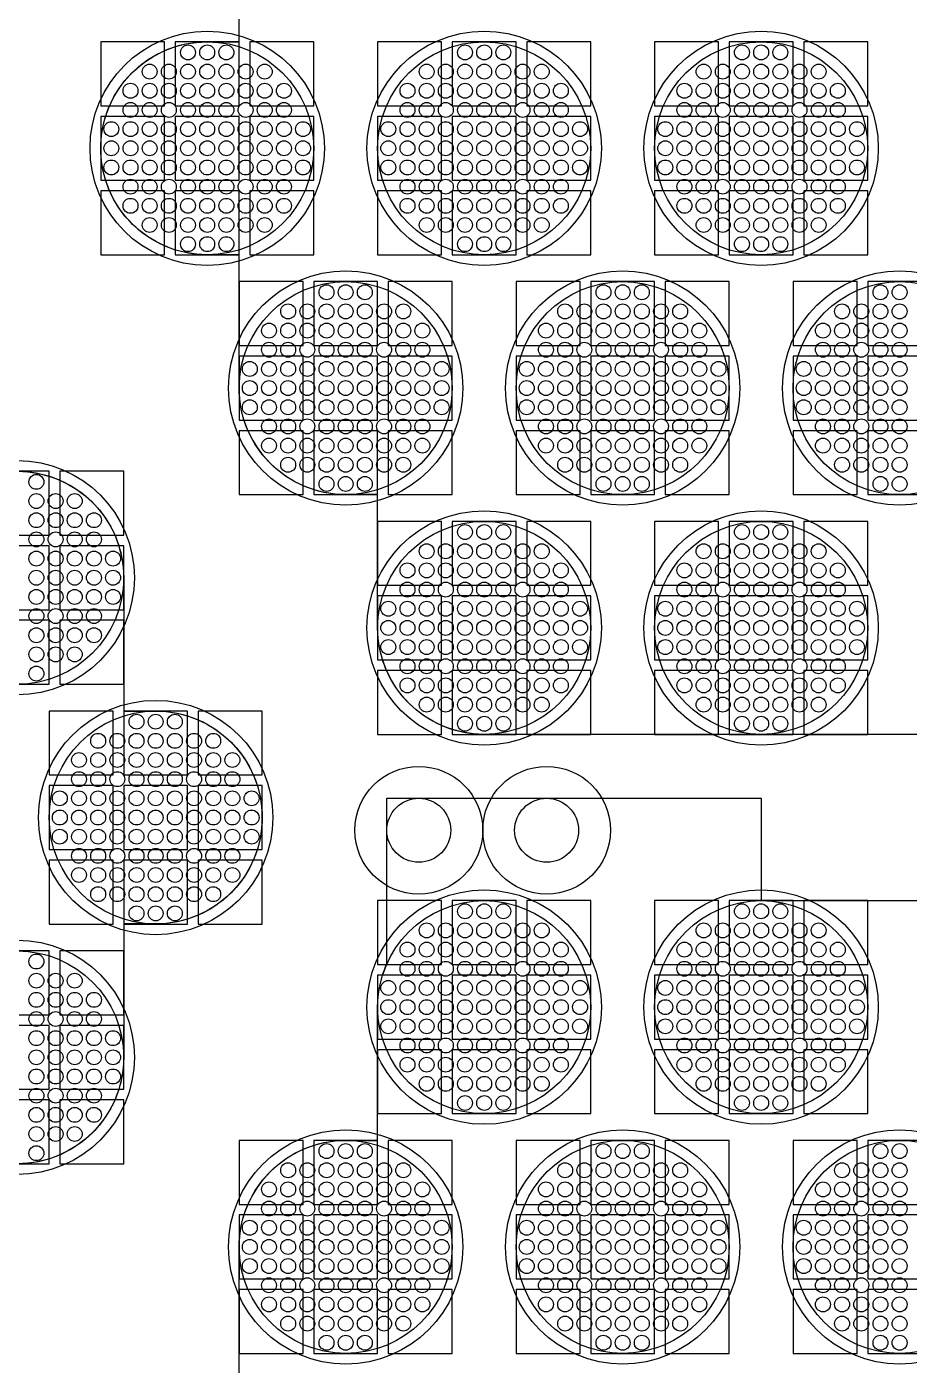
# Model space of a CAD drawing. Extents: x -49 to 54, y -38 to 38.
# Drawn here: x 26.48 to 30.63, y 17.85 to 24.13 of the extents above; entities that cross this region are included whole.
import ezdxf

# ---------------------------------------------------------------- set-up
doc = ezdxf.new("R2010")
doc.units = 0
for name, color, linetype in [('ADHESIVE_VIA_OPENINGS', 30, 'CONTINUOUS'), ('BACK_LAYER', 5, 'CONTINUOUS'), ('COND_LAYER_LOWER_ELECTRODE', 6, 'CONTINUOUS'), ('CONDUCTIVE_LAYER_BACK_LAYER', 2, 'CONTINUOUS'), ('EMITTER', 3, 'CONTINUOUS'), ('LOWER_ELECTRODE', 1, 'CONTINUOUS'), ('SUBSTRATE_VIA', 4, 'CONTINUOUS')]:
    doc.layers.add(name, color=color, linetype=linetype)

msp = doc.modelspace()

# ---------------------------------------------------------------- linework, layer by layer
at = {"layer": 'ADHESIVE_VIA_OPENINGS'}
for centre in [(28.3233, 20.3622), (28.9233, 20.3622)]:
    msp.add_circle(centre, 0.3, dxfattribs=at)
at = {"layer": 'BACK_LAYER'}
for points in [[(26.8302, 23.7639), (27.1302, 23.7639), (27.1302, 24.0639), (26.8302, 24.0639)], [(27.1802, 23.7639), (27.4802, 23.7639), (27.4802, 24.0639), (27.1802, 24.0639)], [(27.5302, 23.7639), (27.8302, 23.7639), (27.8302, 24.0639), (27.5302, 24.0639)], [(28.1302, 23.7639), (28.4302, 23.7639), (28.4302, 24.0639), (28.1302, 24.0639)], [(28.4802, 23.7639), (28.7802, 23.7639), (28.7802, 24.0639), (28.4802, 24.0639)], [(28.8302, 23.7639), (29.1302, 23.7639), (29.1302, 24.0639), (28.8302, 24.0639)], [(29.4302, 23.7639), (29.7302, 23.7639), (29.7302, 24.0639), (29.4302, 24.0639)], [(29.7802, 23.7639), (30.0802, 23.7639), (30.0802, 24.0639), (29.7802, 24.0639)], [(30.1302, 23.7639), (30.4302, 23.7639), (30.4302, 24.0639), (30.1302, 24.0639)], [(26.8302, 23.4139), (27.1302, 23.4139), (27.1302, 23.7139), (26.8302, 23.7139)], [(27.1802, 23.4139), (27.4802, 23.4139), (27.4802, 23.7139), (27.1802, 23.7139)], [(27.5302, 23.4139), (27.8302, 23.4139), (27.8302, 23.7139), (27.5302, 23.7139)], [(28.1302, 23.4139), (28.4302, 23.4139), (28.4302, 23.7139), (28.1302, 23.7139)], [(28.4802, 23.4139), (28.7802, 23.4139), (28.7802, 23.7139), (28.4802, 23.7139)], [(28.8302, 23.4139), (29.1302, 23.4139), (29.1302, 23.7139), (28.8302, 23.7139)], [(29.4302, 23.4139), (29.7302, 23.4139), (29.7302, 23.7139), (29.4302, 23.7139)], [(29.7802, 23.4139), (30.0802, 23.4139), (30.0802, 23.7139), (29.7802, 23.7139)], [(30.1302, 23.4139), (30.4302, 23.4139), (30.4302, 23.7139), (30.1302, 23.7139)], [(26.8302, 23.0639), (27.1302, 23.0639), (27.1302, 23.3639), (26.8302, 23.3639)], [(27.1802, 23.0639), (27.4802, 23.0639), (27.4802, 23.3639), (27.1802, 23.3639)], [(27.5302, 23.0639), (27.8302, 23.0639), (27.8302, 23.3639), (27.5302, 23.3639)], [(28.1302, 23.0639), (28.4302, 23.0639), (28.4302, 23.3639), (28.1302, 23.3639)], [(28.4802, 23.0639), (28.7802, 23.0639), (28.7802, 23.3639), (28.4802, 23.3639)], [(28.8302, 23.0639), (29.1302, 23.0639), (29.1302, 23.3639), (28.8302, 23.3639)], [(29.4302, 23.0639), (29.7302, 23.0639), (29.7302, 23.3639), (29.4302, 23.3639)], [(29.7802, 23.0639), (30.0802, 23.0639), (30.0802, 23.3639), (29.7802, 23.3639)], [(30.1302, 23.0639), (30.4302, 23.0639), (30.4302, 23.3639), (30.1302, 23.3639)], [(27.4802, 22.6381), (27.7802, 22.6381), (27.7802, 22.9381), (27.4802, 22.9381)], [(27.8302, 22.6381), (28.1302, 22.6381), (28.1302, 22.9381), (27.8302, 22.9381)], [(28.1802, 22.6381), (28.4802, 22.6381), (28.4802, 22.9381), (28.1802, 22.9381)], [(28.7802, 22.6381), (29.0802, 22.6381), (29.0802, 22.9381), (28.7802, 22.9381)], [(29.1302, 22.6381), (29.4302, 22.6381), (29.4302, 22.9381), (29.1302, 22.9381)], [(29.4802, 22.6381), (29.7802, 22.6381), (29.7802, 22.9381), (29.4802, 22.9381)], [(30.0802, 22.6381), (30.3802, 22.6381), (30.3802, 22.9381), (30.0802, 22.9381)], [(30.4302, 22.6381), (30.7302, 22.6381), (30.7302, 22.9381), (30.4302, 22.9381)], [(27.4802, 22.2881), (27.7802, 22.2881), (27.7802, 22.5881), (27.4802, 22.5881)], [(27.8302, 22.2881), (28.1302, 22.2881), (28.1302, 22.5881), (27.8302, 22.5881)], [(28.1802, 22.2881), (28.4802, 22.2881), (28.4802, 22.5881), (28.1802, 22.5881)], [(28.7802, 22.2881), (29.0802, 22.2881), (29.0802, 22.5881), (28.7802, 22.5881)], [(29.1302, 22.2881), (29.4302, 22.2881), (29.4302, 22.5881), (29.1302, 22.5881)], [(29.4802, 22.2881), (29.7802, 22.2881), (29.7802, 22.5881), (29.4802, 22.5881)], [(30.0802, 22.2881), (30.3802, 22.2881), (30.3802, 22.5881), (30.0802, 22.5881)], [(30.4302, 22.2881), (30.7302, 22.2881), (30.7302, 22.5881), (30.4302, 22.5881)], [(27.4802, 21.9381), (27.7802, 21.9381), (27.7802, 22.2381), (27.4802, 22.2381)], [(27.8302, 21.9381), (28.1302, 21.9381), (28.1302, 22.2381), (27.8302, 22.2381)], [(28.1802, 21.9381), (28.4802, 21.9381), (28.4802, 22.2381), (28.1802, 22.2381)], [(28.7802, 21.9381), (29.0802, 21.9381), (29.0802, 22.2381), (28.7802, 22.2381)], [(29.1302, 21.9381), (29.4302, 21.9381), (29.4302, 22.2381), (29.1302, 22.2381)], [(29.4802, 21.9381), (29.7802, 21.9381), (29.7802, 22.2381), (29.4802, 22.2381)], [(30.0802, 21.9381), (30.3802, 21.9381), (30.3802, 22.2381), (30.0802, 22.2381)], [(30.4302, 21.9381), (30.7302, 21.9381), (30.7302, 22.2381), (30.4302, 22.2381)], [(26.2884, 21.7479), (26.5884, 21.7479), (26.5884, 22.0479), (26.2884, 22.0479)], [(26.6384, 21.7479), (26.9384, 21.7479), (26.9384, 22.0479), (26.6384, 22.0479)], [(28.1302, 21.5123), (28.4302, 21.5123), (28.4302, 21.8123), (28.1302, 21.8123)], [(28.4802, 21.5123), (28.7802, 21.5123), (28.7802, 21.8123), (28.4802, 21.8123)], [(28.8302, 21.5123), (29.1302, 21.5123), (29.1302, 21.8123), (28.8302, 21.8123)], [(29.4302, 21.5123), (29.7302, 21.5123), (29.7302, 21.8123), (29.4302, 21.8123)], [(29.7802, 21.5123), (30.0802, 21.5123), (30.0802, 21.8123), (29.7802, 21.8123)], [(30.1302, 21.5123), (30.4302, 21.5123), (30.4302, 21.8123), (30.1302, 21.8123)], [(26.2884, 21.3979), (26.5884, 21.3979), (26.5884, 21.6979), (26.2884, 21.6979)], [(26.6384, 21.3979), (26.9384, 21.3979), (26.9384, 21.6979), (26.6384, 21.6979)], [(28.1302, 21.1623), (28.4302, 21.1623), (28.4302, 21.4623), (28.1302, 21.4623)], [(28.4802, 21.1623), (28.7802, 21.1623), (28.7802, 21.4623), (28.4802, 21.4623)], [(28.8302, 21.1623), (29.1302, 21.1623), (29.1302, 21.4623), (28.8302, 21.4623)], [(29.4302, 21.1623), (29.7302, 21.1623), (29.7302, 21.4623), (29.4302, 21.4623)], [(29.7802, 21.1623), (30.0802, 21.1623), (30.0802, 21.4623), (29.7802, 21.4623)], [(30.1302, 21.1623), (30.4302, 21.1623), (30.4302, 21.4623), (30.1302, 21.4623)], [(26.2884, 21.0479), (26.5884, 21.0479), (26.5884, 21.3479), (26.2884, 21.3479)], [(26.6384, 21.0479), (26.9384, 21.0479), (26.9384, 21.3479), (26.6384, 21.3479)], [(28.1302, 20.8123), (28.4302, 20.8123), (28.4302, 21.1123), (28.1302, 21.1123)], [(28.4802, 20.8123), (28.7802, 20.8123), (28.7802, 21.1123), (28.4802, 21.1123)], [(28.8302, 20.8123), (29.1302, 20.8123), (29.1302, 21.1123), (28.8302, 21.1123)], [(29.4302, 20.8123), (29.7302, 20.8123), (29.7302, 21.1123), (29.4302, 21.1123)], [(29.7802, 20.8123), (30.0802, 20.8123), (30.0802, 21.1123), (29.7802, 21.1123)], [(30.1302, 20.8123), (30.4302, 20.8123), (30.4302, 21.1123), (30.1302, 21.1123)], [(26.5884, 20.6221), (26.8884, 20.6221), (26.8884, 20.9221), (26.5884, 20.9221)], [(26.9384, 20.6221), (27.2384, 20.6221), (27.2384, 20.9221), (26.9384, 20.9221)], [(27.2884, 20.6221), (27.5884, 20.6221), (27.5884, 20.9221), (27.2884, 20.9221)], [(26.5884, 20.2721), (26.8884, 20.2721), (26.8884, 20.5721), (26.5884, 20.5721)], [(26.9384, 20.2721), (27.2384, 20.2721), (27.2384, 20.5721), (26.9384, 20.5721)], [(27.2884, 20.2721), (27.5884, 20.2721), (27.5884, 20.5721), (27.2884, 20.5721)], [(26.5884, 19.9221), (26.8884, 19.9221), (26.8884, 20.2221), (26.5884, 20.2221)], [(26.9384, 19.9221), (27.2384, 19.9221), (27.2384, 20.2221), (26.9384, 20.2221)], [(27.2884, 19.9221), (27.5884, 19.9221), (27.5884, 20.2221), (27.2884, 20.2221)], [(28.1302, 19.7319), (28.4302, 19.7319), (28.4302, 20.0319), (28.1302, 20.0319)], [(28.4802, 19.7319), (28.7802, 19.7319), (28.7802, 20.0319), (28.4802, 20.0319)], [(28.8302, 19.7319), (29.1302, 19.7319), (29.1302, 20.0319), (28.8302, 20.0319)], [(29.4302, 19.7319), (29.7302, 19.7319), (29.7302, 20.0319), (29.4302, 20.0319)], [(29.7802, 19.7319), (30.0802, 19.7319), (30.0802, 20.0319), (29.7802, 20.0319)], [(30.1302, 19.7319), (30.4302, 19.7319), (30.4302, 20.0319), (30.1302, 20.0319)], [(26.2884, 19.4962), (26.5884, 19.4962), (26.5884, 19.7962), (26.2884, 19.7962)], [(26.6384, 19.4962), (26.9384, 19.4962), (26.9384, 19.7962), (26.6384, 19.7962)], [(28.1302, 19.3819), (28.4302, 19.3819), (28.4302, 19.6819), (28.1302, 19.6819)], [(28.4802, 19.3819), (28.7802, 19.3819), (28.7802, 19.6819), (28.4802, 19.6819)], [(28.8302, 19.3819), (29.1302, 19.3819), (29.1302, 19.6819), (28.8302, 19.6819)], [(29.4302, 19.3819), (29.7302, 19.3819), (29.7302, 19.6819), (29.4302, 19.6819)], [(29.7802, 19.3819), (30.0802, 19.3819), (30.0802, 19.6819), (29.7802, 19.6819)], [(30.1302, 19.3819), (30.4302, 19.3819), (30.4302, 19.6819), (30.1302, 19.6819)], [(26.2884, 19.1462), (26.5884, 19.1462), (26.5884, 19.4462), (26.2884, 19.4462)], [(26.6384, 19.1462), (26.9384, 19.1462), (26.9384, 19.4462), (26.6384, 19.4462)], [(28.1302, 19.0319), (28.4302, 19.0319), (28.4302, 19.3319), (28.1302, 19.3319)], [(28.4802, 19.0319), (28.7802, 19.0319), (28.7802, 19.3319), (28.4802, 19.3319)], [(28.8302, 19.0319), (29.1302, 19.0319), (29.1302, 19.3319), (28.8302, 19.3319)], [(29.4302, 19.0319), (29.7302, 19.0319), (29.7302, 19.3319), (29.4302, 19.3319)], [(29.7802, 19.0319), (30.0802, 19.0319), (30.0802, 19.3319), (29.7802, 19.3319)], [(30.1302, 19.0319), (30.4302, 19.0319), (30.4302, 19.3319), (30.1302, 19.3319)], [(26.2884, 18.7962), (26.5884, 18.7962), (26.5884, 19.0962), (26.2884, 19.0962)], [(26.6384, 18.7962), (26.9384, 18.7962), (26.9384, 19.0962), (26.6384, 19.0962)], [(27.4802, 18.6061), (27.7802, 18.6061), (27.7802, 18.9061), (27.4802, 18.9061)], [(27.8302, 18.6061), (28.1302, 18.6061), (28.1302, 18.9061), (27.8302, 18.9061)], [(28.1802, 18.6061), (28.4802, 18.6061), (28.4802, 18.9061), (28.1802, 18.9061)], [(28.7802, 18.6061), (29.0802, 18.6061), (29.0802, 18.9061), (28.7802, 18.9061)], [(29.1302, 18.6061), (29.4302, 18.6061), (29.4302, 18.9061), (29.1302, 18.9061)], [(29.4802, 18.6061), (29.7802, 18.6061), (29.7802, 18.9061), (29.4802, 18.9061)], [(30.0802, 18.6061), (30.3802, 18.6061), (30.3802, 18.9061), (30.0802, 18.9061)], [(30.4302, 18.6061), (30.7302, 18.6061), (30.7302, 18.9061), (30.4302, 18.9061)], [(27.4802, 18.2561), (27.7802, 18.2561), (27.7802, 18.5561), (27.4802, 18.5561)], [(27.8302, 18.2561), (28.1302, 18.2561), (28.1302, 18.5561), (27.8302, 18.5561)], [(28.1802, 18.2561), (28.4802, 18.2561), (28.4802, 18.5561), (28.1802, 18.5561)], [(28.7802, 18.2561), (29.0802, 18.2561), (29.0802, 18.5561), (28.7802, 18.5561)], [(29.1302, 18.2561), (29.4302, 18.2561), (29.4302, 18.5561), (29.1302, 18.5561)], [(29.4802, 18.2561), (29.7802, 18.2561), (29.7802, 18.5561), (29.4802, 18.5561)], [(30.0802, 18.2561), (30.3802, 18.2561), (30.3802, 18.5561), (30.0802, 18.5561)], [(30.4302, 18.2561), (30.7302, 18.2561), (30.7302, 18.5561), (30.4302, 18.5561)], [(27.4802, 17.9061), (27.7802, 17.9061), (27.7802, 18.2061), (27.4802, 18.2061)], [(27.8302, 17.9061), (28.1302, 17.9061), (28.1302, 18.2061), (27.8302, 18.2061)], [(28.1802, 17.9061), (28.4802, 17.9061), (28.4802, 18.2061), (28.1802, 18.2061)], [(28.7802, 17.9061), (29.0802, 17.9061), (29.0802, 18.2061), (28.7802, 18.2061)], [(29.1302, 17.9061), (29.4302, 17.9061), (29.4302, 18.2061), (29.1302, 18.2061)], [(29.4802, 17.9061), (29.7802, 17.9061), (29.7802, 18.2061), (29.4802, 18.2061)], [(30.0802, 17.9061), (30.3802, 17.9061), (30.3802, 18.2061), (30.0802, 18.2061)], [(30.4302, 17.9061), (30.7302, 17.9061), (30.7302, 18.2061), (30.4302, 18.2061)]]:
    msp.add_lwpolyline(points, close=True, dxfattribs=at)
at = {"layer": 'COND_LAYER_LOWER_ELECTRODE'}
for centre in [(27.3302, 23.5639), (28.6302, 23.5639), (29.9302, 23.5639), (27.9802, 22.4381), (29.2802, 22.4381), (30.5802, 22.4381), (26.4384, 21.5479), (28.6302, 21.3123), (29.9302, 21.3123), (27.0884, 20.4221), (28.6302, 19.5319), (29.9302, 19.5319), (26.4384, 19.2962), (27.9802, 18.4061), (29.2802, 18.4061), (30.5802, 18.4061)]:
    msp.add_circle(centre, 0.55, dxfattribs=at)
at = {"layer": 'CONDUCTIVE_LAYER_BACK_LAYER'}
for points in [[(31.2402, 20.8124), (28.6203, 20.8124), (28.6004, 20.8132), (28.5806, 20.8147), (28.5609, 20.8171), (28.5412, 20.8203), (28.5217, 20.8242), (28.5024, 20.8289), (28.4833, 20.8343), (28.4644, 20.8406), (28.4458, 20.8475), (28.4275, 20.8552), (28.4094, 20.8637), (28.3918, 20.8728), (28.3745, 20.8826), (28.3576, 20.8931), (28.3412, 20.9043), (28.3252, 20.9161), (28.3097, 20.9285), (28.2947, 20.9416), (28.2802, 20.9552), (28.2663, 20.9694), (28.2529, 20.9842), (28.2402, 20.9994), (28.2281, 21.0152), (28.2166, 21.0314), (28.2057, 21.0481), (28.1956, 21.0651), (28.1861, 21.0826), (28.1773, 21.1005), (28.1692, 21.1186), (28.1619, 21.1371), (28.1553, 21.1559), (28.1495, 21.1749), (28.1444, 21.1941), (28.1401, 21.2135), (28.1365, 21.2331), (28.1338, 21.2528), (28.1318, 21.2725), (28.1306, 21.2924), (28.1302, 21.3123), (28.1302, 21.9382), (27.9703, 21.9382), (27.9504, 21.939), (27.9306, 21.9406), (27.9109, 21.9429), (27.8912, 21.9461), (27.8717, 21.95), (27.8524, 21.9547), (27.8333, 21.9602), (27.8144, 21.9664), (27.7958, 21.9734), (27.7775, 21.9811), (27.7594, 21.9895), (27.7418, 21.9986), (27.7245, 22.0084), (27.7076, 22.019), (27.6912, 22.0301), (27.6752, 22.0419), (27.6597, 22.0544), (27.6447, 22.0674), (27.6302, 22.0811), (27.6163, 22.0953), (27.6029, 22.11), (27.5902, 22.1253), (27.5781, 22.141), (27.5666, 22.1572), (27.5557, 22.1739), (27.5456, 22.191), (27.5361, 22.2085), (27.5273, 22.2263), (27.5192, 22.2445), (27.5119, 22.2629), (27.5053, 22.2817), (27.4995, 22.3007), (27.4944, 22.3199), (27.4901, 22.3393), (27.4865, 22.3589), (27.4838, 22.3786), (27.4818, 22.3984), (27.4806, 22.4182), (27.4802, 22.4381), (27.4802, 23.064), (27.3203, 23.064), (27.3004, 23.0648), (27.2806, 23.0664), (27.2609, 23.0688), (27.2412, 23.0719), (27.2217, 23.0759), (27.2024, 23.0805), (27.1833, 23.086), (27.1644, 23.0922), (27.1458, 23.0992), (27.1275, 23.1069), (27.1094, 23.1153), (27.0918, 23.1245), (27.0745, 23.1343), (27.0576, 23.1448), (27.0412, 23.156), (27.0252, 23.1678), (27.0097, 23.1802), (26.9947, 23.1933), (26.9802, 23.2069), (26.9663, 23.2211), (26.9529, 23.2358), (26.9402, 23.2511), (26.9281, 23.2668), (26.9166, 23.2831), (26.9057, 23.2997), (26.8956, 23.3168), (26.8861, 23.3343), (26.8773, 23.3521), (26.8692, 23.3703), (26.8619, 23.3888), (26.8553, 23.4075), (26.8495, 23.4265), (26.8444, 23.4458), (26.8401, 23.4652), (26.8365, 23.4847), (26.8338, 23.5044), (26.8318, 23.5242), (26.8306, 23.5441), (26.8302, 23.5639), (26.8306, 23.5838), (26.8318, 23.6037), (26.8338, 23.6234), (26.8365, 23.6431), (26.8401, 23.6627), (26.8444, 23.6821), (26.8495, 23.7013), (26.8553, 23.7203), (26.8619, 23.7391), (26.8692, 23.7576), (26.8773, 23.7757), (26.8861, 23.7936), (26.8956, 23.8111), (26.9057, 23.8281), (26.9166, 23.8448), (26.9281, 23.861), (26.9402, 23.8768), (26.9529, 23.8921), (26.9663, 23.9068), (26.9802, 23.921), (26.9947, 23.9346), (27.0097, 23.9477), (27.0252, 23.9601), (27.0412, 23.9719), (27.0576, 23.9831), (27.0745, 23.9936), (27.0918, 24.0034), (27.1094, 24.0126), (27.1275, 24.021), (27.1458, 24.0287), (27.1644, 24.0356), (27.1833, 24.0419), (27.2024, 24.0473), (27.2217, 24.052), (27.2412, 24.056), (27.2609, 24.0591), (27.2806, 24.0615), (27.3004, 24.063), (27.3203, 24.0638), (27.4802, 24.0638), (27.4802, 24.6898)], [(26.4682, 22.047), (26.488, 22.0454), (26.5077, 22.0431), (26.5274, 22.0399), (26.5469, 22.036), (26.5662, 22.0313), (26.5853, 22.0258), (26.6042, 22.0196), (26.6228, 22.0127), (26.6411, 22.005), (26.6591, 21.9965), (26.6768, 21.9874), (26.6941, 21.9776), (26.711, 21.9671), (26.7274, 21.9559), (26.7434, 21.9441), (26.7589, 21.9316), (26.7739, 21.9186), (26.7884, 21.905), (26.8023, 21.8908), (26.8156, 21.876), (26.8284, 21.8608), (26.8405, 21.845), (26.852, 21.8288), (26.8629, 21.8121), (26.873, 21.795), (26.8825, 21.7776), (26.8913, 21.7597), (26.8993, 21.7415), (26.9067, 21.7231), (26.9133, 21.7043), (26.9191, 21.6853), (26.9242, 21.6661), (26.9285, 21.6467), (26.9321, 21.6271), (26.9348, 21.6074), (26.9368, 21.5876), (26.938, 21.5678), (26.9384, 21.5479), (26.9384, 20.922), (27.0983, 20.922), (27.1182, 20.9212), (27.138, 20.9196), (27.1577, 20.9172), (27.1774, 20.9141), (27.1969, 20.9102), (27.2162, 20.9055), (27.2353, 20.9), (27.2542, 20.8938), (27.2728, 20.8868), (27.2911, 20.8791), (27.3091, 20.8707), (27.3268, 20.8616), (27.3441, 20.8517), (27.361, 20.8412), (27.3774, 20.8301), (27.3934, 20.8183), (27.4089, 20.8058), (27.4239, 20.7928), (27.4384, 20.7791), (27.4523, 20.7649), (27.4656, 20.7502), (27.4784, 20.7349), (27.4905, 20.7192), (27.502, 20.703), (27.5129, 20.6863), (27.523, 20.6692), (27.5325, 20.6517), (27.5413, 20.6339), (27.5493, 20.6157), (27.5567, 20.5972), (27.5633, 20.5785), (27.5691, 20.5595), (27.5742, 20.5403), (27.5785, 20.5208), (27.5821, 20.5013), (27.5848, 20.4816), (27.5868, 20.4618), (27.588, 20.442), (27.5884, 20.4221), (27.588, 20.4022), (27.5868, 20.3824), (27.5848, 20.3626), (27.5821, 20.3429), (27.5785, 20.3233), (27.5742, 20.3039), (27.5691, 20.2847), (27.5633, 20.2657), (27.5567, 20.2469), (27.5493, 20.2284), (27.5413, 20.2103), (27.5325, 20.1924), (27.523, 20.175), (27.5129, 20.1579), (27.502, 20.1412), (27.4905, 20.125), (27.4784, 20.1092), (27.4656, 20.094), (27.4523, 20.0792), (27.4384, 20.065), (27.4239, 20.0514), (27.4089, 20.0383), (27.3934, 20.0259), (27.3774, 20.0141), (27.361, 20.0029), (27.3441, 19.9924), (27.3268, 19.9826), (27.3091, 19.9735), (27.2911, 19.965), (27.2728, 19.9573), (27.2542, 19.9504), (27.2353, 19.9442), (27.2162, 19.9387), (27.1969, 19.934), (27.1774, 19.9301), (27.1577, 19.9269), (27.138, 19.9245), (27.1182, 19.923), (27.0983, 19.9222), (26.9384, 19.9222), (26.9384, 19.2962), (26.938, 19.2764), (26.9368, 19.2565), (26.9348, 19.2367), (26.9321, 19.217), (26.9285, 19.1975), (26.9242, 19.1781), (26.9191, 19.1589), (26.9133, 19.1398), (26.9067, 19.1211), (26.8993, 19.1026), (26.8913, 19.0844), (26.8825, 19.0666), (26.873, 19.0491), (26.8629, 19.032), (26.852, 19.0154), (26.8405, 18.9991), (26.8284, 18.9834), (26.8156, 18.9681), (26.8023, 18.9534), (26.7884, 18.9392), (26.7739, 18.9256), (26.7589, 18.9125), (26.7434, 18.9001), (26.7274, 18.8883), (26.711, 18.8771), (26.6941, 18.8666), (26.6768, 18.8568), (26.6591, 18.8476), (26.6411, 18.8392), (26.6228, 18.8315), (26.6042, 18.8245), (26.5853, 18.8183), (26.5662, 18.8129), (26.5469, 18.8082), (26.5274, 18.8042), (26.5077, 18.8011), (26.488, 18.7987), (26.4682, 18.7971)], [(27.4802, 17.7801), (27.4802, 18.4061), (27.4806, 18.4259), (27.4818, 18.4458), (27.4838, 18.4656), (27.4865, 18.4853), (27.4901, 18.5048), (27.4944, 18.5242), (27.4995, 18.5434), (27.5053, 18.5625), (27.5119, 18.5812), (27.5192, 18.5997), (27.5273, 18.6179), (27.5361, 18.6357), (27.5456, 18.6532), (27.5557, 18.6703), (27.5666, 18.6869), (27.5781, 18.7032), (27.5902, 18.7189), (27.6029, 18.7342), (27.6163, 18.7489), (27.6302, 18.7631), (27.6447, 18.7767), (27.6597, 18.7898), (27.6752, 18.8022), (27.6912, 18.814), (27.7076, 18.8252), (27.7245, 18.8357), (27.7418, 18.8455), (27.7594, 18.8547), (27.7775, 18.8631), (27.7958, 18.8708), (27.8144, 18.8778), (27.8333, 18.884), (27.8524, 18.8894), (27.8717, 18.8941), (27.8912, 18.8981), (27.9109, 18.9012), (27.9306, 18.9036), (27.9504, 18.9052), (27.9703, 18.906), (28.1302, 18.906), (28.1302, 19.5319), (28.1306, 19.5518), (28.1318, 19.5716), (28.1338, 19.5914), (28.1365, 19.6111), (28.1401, 19.6307), (28.1444, 19.6501), (28.1495, 19.6693), (28.1553, 19.6883), (28.1619, 19.707), (28.1692, 19.7255), (28.1733, 19.7347), (28.1733, 20.5122), (29.9302, 20.5122), (29.9302, 20.0318), (31.2402, 20.0318)]]:
    msp.add_lwpolyline(points, dxfattribs=at)
at = {"layer": 'EMITTER'}
for centre in [(27.3302, 23.5639), (28.6302, 23.5639), (29.9302, 23.5639), (27.9802, 22.4381), (29.2802, 22.4381), (30.5802, 22.4381), (26.4384, 21.5479), (28.6302, 21.3123), (29.9302, 21.3123), (27.0884, 20.4221), (28.6302, 19.5319), (29.9302, 19.5319), (26.4384, 19.2962), (27.9802, 18.4061), (29.2802, 18.4061), (30.5802, 18.4061)]:
    msp.add_circle(centre, 0.5, dxfattribs=at)
at = {"layer": 'LOWER_ELECTRODE'}
for centre in [(27.2402, 24.0139), (27.3302, 24.0139), (27.4202, 24.0139), (28.5402, 24.0139), (28.6302, 24.0139), (28.7202, 24.0139), (29.8402, 24.0139), (29.9302, 24.0139), (30.0202, 24.0139), (27.0602, 23.9239), (27.1502, 23.9239), (27.2402, 23.9239), (27.3302, 23.9239), (27.4202, 23.9239), (27.5102, 23.9239), (27.6002, 23.9239), (28.3602, 23.9239), (28.4502, 23.9239), (28.5402, 23.9239), (28.6302, 23.9239), (28.7202, 23.9239), (28.8102, 23.9239), (28.9002, 23.9239), (29.6602, 23.9239), (29.7502, 23.9239), (29.8402, 23.9239), (29.9302, 23.9239), (30.0202, 23.9239), (30.1102, 23.9239), (30.2002, 23.9239), (26.9702, 23.8339), (27.0602, 23.8339), (27.1502, 23.8339), (27.2402, 23.8339), (27.3302, 23.8339), (27.4202, 23.8339), (27.5102, 23.8339), (27.6002, 23.8339), (27.6902, 23.8339), (28.2702, 23.8339), (28.3602, 23.8339), (28.4502, 23.8339), (28.5402, 23.8339), (28.6302, 23.8339), (28.7202, 23.8339), (28.8102, 23.8339), (28.9002, 23.8339), (28.9902, 23.8339), (29.5702, 23.8339), (29.6602, 23.8339), (29.7502, 23.8339), (29.8402, 23.8339), (29.9302, 23.8339), (30.0202, 23.8339), (30.1102, 23.8339), (30.2002, 23.8339), (30.2902, 23.8339), (26.9702, 23.7439), (27.0602, 23.7439), (27.1502, 23.7439), (27.2402, 23.7439), (27.3302, 23.7439), (27.4202, 23.7439), (27.5102, 23.7439), (27.6002, 23.7439), (27.6902, 23.7439), (28.2702, 23.7439), (28.3602, 23.7439), (28.4502, 23.7439), (28.5402, 23.7439), (28.6302, 23.7439), (28.7202, 23.7439), (28.8102, 23.7439), (28.9002, 23.7439), (28.9902, 23.7439), (29.5702, 23.7439), (29.6602, 23.7439), (29.7502, 23.7439), (29.8402, 23.7439), (29.9302, 23.7439), (30.0202, 23.7439), (30.1102, 23.7439), (30.2002, 23.7439), (30.2902, 23.7439), (26.8802, 23.6539), (26.9702, 23.6539), (27.0602, 23.6539), (27.1502, 23.6539), (27.2402, 23.6539), (27.3302, 23.6539), (27.4202, 23.6539), (27.5102, 23.6539), (27.6002, 23.6539), (27.6902, 23.6539), (27.7802, 23.6539), (28.1802, 23.6539), (28.2702, 23.6539), (28.3602, 23.6539), (28.4502, 23.6539), (28.5402, 23.6539), (28.6302, 23.6539), (28.7202, 23.6539), (28.8102, 23.6539), (28.9002, 23.6539), (28.9902, 23.6539), (29.0802, 23.6539), (29.4802, 23.6539), (29.5702, 23.6539), (29.6602, 23.6539), (29.7502, 23.6539), (29.8402, 23.6539), (29.9302, 23.6539), (30.0202, 23.6539), (30.1102, 23.6539), (30.2002, 23.6539), (30.2902, 23.6539), (30.3802, 23.6539), (26.8802, 23.5639), (26.9702, 23.5639), (27.0602, 23.5639), (27.1502, 23.5639), (27.2402, 23.5639), (27.3302, 23.5639), (27.4202, 23.5639), (27.5102, 23.5639), (27.6002, 23.5639), (27.6902, 23.5639), (27.7802, 23.5639), (28.1802, 23.5639), (28.2702, 23.5639), (28.3602, 23.5639), (28.4502, 23.5639), (28.5402, 23.5639), (28.6302, 23.5639), (28.7202, 23.5639), (28.8102, 23.5639), (28.9002, 23.5639), (28.9902, 23.5639), (29.0802, 23.5639), (29.4802, 23.5639), (29.5702, 23.5639), (29.6602, 23.5639), (29.7502, 23.5639), (29.8402, 23.5639), (29.9302, 23.5639), (30.0202, 23.5639), (30.1102, 23.5639), (30.2002, 23.5639), (30.2902, 23.5639), (30.3802, 23.5639), (26.8802, 23.4739), (26.9702, 23.4739), (27.0602, 23.4739), (27.1502, 23.4739), (27.2402, 23.4739), (27.3302, 23.4739), (27.4202, 23.4739), (27.5102, 23.4739), (27.6002, 23.4739), (27.6902, 23.4739), (27.7802, 23.4739), (28.1802, 23.4739), (28.2702, 23.4739), (28.3602, 23.4739), (28.4502, 23.4739), (28.5402, 23.4739), (28.6302, 23.4739), (28.7202, 23.4739), (28.8102, 23.4739), (28.9002, 23.4739), (28.9902, 23.4739), (29.0802, 23.4739), (29.4802, 23.4739), (29.5702, 23.4739), (29.6602, 23.4739), (29.7502, 23.4739), (29.8402, 23.4739), (29.9302, 23.4739), (30.0202, 23.4739), (30.1102, 23.4739), (30.2002, 23.4739), (30.2902, 23.4739), (30.3802, 23.4739), (26.9702, 23.3839), (27.0602, 23.3839), (27.1502, 23.3839), (27.2402, 23.3839), (27.3302, 23.3839), (27.4202, 23.3839), (27.5102, 23.3839), (27.6002, 23.3839), (27.6902, 23.3839), (28.2702, 23.3839), (28.3602, 23.3839), (28.4502, 23.3839), (28.5402, 23.3839), (28.6302, 23.3839), (28.7202, 23.3839), (28.8102, 23.3839), (28.9002, 23.3839), (28.9902, 23.3839), (29.5702, 23.3839), (29.6602, 23.3839), (29.7502, 23.3839), (29.8402, 23.3839), (29.9302, 23.3839), (30.0202, 23.3839), (30.1102, 23.3839), (30.2002, 23.3839), (30.2902, 23.3839), (26.9702, 23.2939), (27.0602, 23.2939), (27.1502, 23.2939), (27.2402, 23.2939), (27.3302, 23.2939), (27.4202, 23.2939), (27.5102, 23.2939), (27.6002, 23.2939), (27.6902, 23.2939), (28.2702, 23.2939), (28.3602, 23.2939), (28.4502, 23.2939), (28.5402, 23.2939), (28.6302, 23.2939), (28.7202, 23.2939), (28.8102, 23.2939), (28.9002, 23.2939), (28.9902, 23.2939), (29.5702, 23.2939), (29.6602, 23.2939), (29.7502, 23.2939), (29.8402, 23.2939), (29.9302, 23.2939), (30.0202, 23.2939), (30.1102, 23.2939), (30.2002, 23.2939), (30.2902, 23.2939), (27.0602, 23.2039), (27.1502, 23.2039), (27.2402, 23.2039), (27.3302, 23.2039), (27.4202, 23.2039), (27.5102, 23.2039), (27.6002, 23.2039), (28.3602, 23.2039), (28.4502, 23.2039), (28.5402, 23.2039), (28.6302, 23.2039), (28.7202, 23.2039), (28.8102, 23.2039), (28.9002, 23.2039), (29.6602, 23.2039), (29.7502, 23.2039), (29.8402, 23.2039), (29.9302, 23.2039), (30.0202, 23.2039), (30.1102, 23.2039), (30.2002, 23.2039), (27.2402, 23.1139), (27.3302, 23.1139), (27.4202, 23.1139), (28.5402, 23.1139), (28.6302, 23.1139), (28.7202, 23.1139), (29.8402, 23.1139), (29.9302, 23.1139), (30.0202, 23.1139), (27.8902, 22.8881), (27.9802, 22.8881), (28.0702, 22.8881), (29.1902, 22.8881), (29.2802, 22.8881), (29.3702, 22.8881), (30.4902, 22.8881), (30.5802, 22.8881), (27.7102, 22.7981), (27.8002, 22.7981), (27.8902, 22.7981), (27.9802, 22.7981), (28.0702, 22.7981), (28.1602, 22.7981), (28.2502, 22.7981), (29.0102, 22.7981), (29.1002, 22.7981), (29.1902, 22.7981), (29.2802, 22.7981), (29.3702, 22.7981), (29.4602, 22.7981), (29.5502, 22.7981), (30.3102, 22.7981), (30.4002, 22.7981), (30.4902, 22.7981), (30.5802, 22.7981), (27.6202, 22.7081), (27.7102, 22.7081), (27.8002, 22.7081), (27.8902, 22.7081), (27.9802, 22.7081), (28.0702, 22.7081), (28.1602, 22.7081), (28.2502, 22.7081), (28.3402, 22.7081), (28.9202, 22.7081), (29.0102, 22.7081), (29.1002, 22.7081), (29.1902, 22.7081), (29.2802, 22.7081), (29.3702, 22.7081), (29.4602, 22.7081), (29.5502, 22.7081), (29.6402, 22.7081), (30.2202, 22.7081), (30.3102, 22.7081), (30.4002, 22.7081), (30.4902, 22.7081), (30.5802, 22.7081), (27.6202, 22.6181), (27.7102, 22.6181), (27.8002, 22.6181), (27.8902, 22.6181), (27.9802, 22.6181), (28.0702, 22.6181), (28.1602, 22.6181), (28.2502, 22.6181), (28.3402, 22.6181), (28.9202, 22.6181), (29.0102, 22.6181), (29.1002, 22.6181), (29.1902, 22.6181), (29.2802, 22.6181), (29.3702, 22.6181), (29.4602, 22.6181), (29.5502, 22.6181), (29.6402, 22.6181), (30.2202, 22.6181), (30.3102, 22.6181), (30.4002, 22.6181), (30.4902, 22.6181), (30.5802, 22.6181), (27.5302, 22.5281), (27.6202, 22.5281), (27.7102, 22.5281), (27.8002, 22.5281), (27.8902, 22.5281), (27.9802, 22.5281), (28.0702, 22.5281), (28.1602, 22.5281), (28.2502, 22.5281), (28.3402, 22.5281), (28.4302, 22.5281), (28.8302, 22.5281), (28.9202, 22.5281), (29.0102, 22.5281), (29.1002, 22.5281), (29.1902, 22.5281), (29.2802, 22.5281), (29.3702, 22.5281), (29.4602, 22.5281), (29.5502, 22.5281), (29.6402, 22.5281), (29.7302, 22.5281), (30.1302, 22.5281), (30.2202, 22.5281), (30.3102, 22.5281), (30.4002, 22.5281), (30.4902, 22.5281), (30.5802, 22.5281), (27.5302, 22.4381), (27.6202, 22.4381), (27.7102, 22.4381), (27.8002, 22.4381), (27.8902, 22.4381), (27.9802, 22.4381), (28.0702, 22.4381), (28.1602, 22.4381), (28.2502, 22.4381), (28.3402, 22.4381), (28.4302, 22.4381), (28.8302, 22.4381), (28.9202, 22.4381), (29.0102, 22.4381), (29.1002, 22.4381), (29.1902, 22.4381), (29.2802, 22.4381), (29.3702, 22.4381), (29.4602, 22.4381), (29.5502, 22.4381), (29.6402, 22.4381), (29.7302, 22.4381), (30.1302, 22.4381), (30.2202, 22.4381), (30.3102, 22.4381), (30.4002, 22.4381), (30.4902, 22.4381), (30.5802, 22.4381), (27.5302, 22.3481), (27.6202, 22.3481), (27.7102, 22.3481), (27.8002, 22.3481), (27.8902, 22.3481), (27.9802, 22.3481), (28.0702, 22.3481), (28.1602, 22.3481), (28.2502, 22.3481), (28.3402, 22.3481), (28.4302, 22.3481), (28.8302, 22.3481), (28.9202, 22.3481), (29.0102, 22.3481), (29.1002, 22.3481), (29.1902, 22.3481), (29.2802, 22.3481), (29.3702, 22.3481), (29.4602, 22.3481), (29.5502, 22.3481), (29.6402, 22.3481), (29.7302, 22.3481), (30.1302, 22.3481), (30.2202, 22.3481), (30.3102, 22.3481), (30.4002, 22.3481), (30.4902, 22.3481), (30.5802, 22.3481), (27.6202, 22.2581), (27.7102, 22.2581), (27.8002, 22.2581), (27.8902, 22.2581), (27.9802, 22.2581), (28.0702, 22.2581), (28.1602, 22.2581), (28.2502, 22.2581), (28.3402, 22.2581), (28.9202, 22.2581), (29.0102, 22.2581), (29.1002, 22.2581), (29.1902, 22.2581), (29.2802, 22.2581), (29.3702, 22.2581), (29.4602, 22.2581), (29.5502, 22.2581), (29.6402, 22.2581), (30.2202, 22.2581), (30.3102, 22.2581), (30.4002, 22.2581), (30.4902, 22.2581), (30.5802, 22.2581), (27.6202, 22.1681), (27.7102, 22.1681), (27.8002, 22.1681), (27.8902, 22.1681), (27.9802, 22.1681), (28.0702, 22.1681), (28.1602, 22.1681), (28.2502, 22.1681), (28.3402, 22.1681), (28.9202, 22.1681), (29.0102, 22.1681), (29.1002, 22.1681), (29.1902, 22.1681), (29.2802, 22.1681), (29.3702, 22.1681), (29.4602, 22.1681), (29.5502, 22.1681), (29.6402, 22.1681), (30.2202, 22.1681), (30.3102, 22.1681), (30.4002, 22.1681), (30.4902, 22.1681), (30.5802, 22.1681), (27.7102, 22.0781), (27.8002, 22.0781), (27.8902, 22.0781), (27.9802, 22.0781), (28.0702, 22.0781), (28.1602, 22.0781), (28.2502, 22.0781), (29.0102, 22.0781), (29.1002, 22.0781), (29.1902, 22.0781), (29.2802, 22.0781), (29.3702, 22.0781), (29.4602, 22.0781), (29.5502, 22.0781), (30.3102, 22.0781), (30.4002, 22.0781), (30.4902, 22.0781), (30.5802, 22.0781), (26.5284, 21.9979), (27.8902, 21.9881), (27.9802, 21.9881), (28.0702, 21.9881), (29.1902, 21.9881), (29.2802, 21.9881), (29.3702, 21.9881), (30.4902, 21.9881), (30.5802, 21.9881), (26.5284, 21.9079), (26.6184, 21.9079), (26.7084, 21.9079), (26.5284, 21.8179), (26.6184, 21.8179), (26.7084, 21.8179), (26.7984, 21.8179), (26.5284, 21.7279), (26.6184, 21.7279), (26.7084, 21.7279), (26.7984, 21.7279), (28.5402, 21.7623), (28.6302, 21.7623), (28.7202, 21.7623), (29.8402, 21.7623), (29.9302, 21.7623), (30.0202, 21.7623), (28.3602, 21.6723), (28.4502, 21.6723), (28.5402, 21.6723), (28.6302, 21.6723), (28.7202, 21.6723), (28.8102, 21.6723), (28.9002, 21.6723), (29.6602, 21.6723), (29.7502, 21.6723), (29.8402, 21.6723), (29.9302, 21.6723), (30.0202, 21.6723), (30.1102, 21.6723), (30.2002, 21.6723), (26.5284, 21.6379), (26.6184, 21.6379), (26.7084, 21.6379), (26.7984, 21.6379), (26.8884, 21.6379), (28.2702, 21.5823), (28.3602, 21.5823), (28.4502, 21.5823), (28.5402, 21.5823), (28.6302, 21.5823), (28.7202, 21.5823), (28.8102, 21.5823), (28.9002, 21.5823), (28.9902, 21.5823), (29.5702, 21.5823), (29.6602, 21.5823), (29.7502, 21.5823), (29.8402, 21.5823), (29.9302, 21.5823), (30.0202, 21.5823), (30.1102, 21.5823), (30.2002, 21.5823), (30.2902, 21.5823), (26.5284, 21.5479), (26.6184, 21.5479), (26.7084, 21.5479), (26.7984, 21.5479), (26.8884, 21.5479), (26.5284, 21.4579), (26.6184, 21.4579), (26.7084, 21.4579), (26.7984, 21.4579), (26.8884, 21.4579), (28.2702, 21.4923), (28.3602, 21.4923), (28.4502, 21.4923), (28.5402, 21.4923), (28.6302, 21.4923), (28.7202, 21.4923), (28.8102, 21.4923), (28.9002, 21.4923), (28.9902, 21.4923), (29.5702, 21.4923), (29.6602, 21.4923), (29.7502, 21.4923), (29.8402, 21.4923), (29.9302, 21.4923), (30.0202, 21.4923), (30.1102, 21.4923), (30.2002, 21.4923), (30.2902, 21.4923), (28.1802, 21.4023), (28.2702, 21.4023), (28.3602, 21.4023), (28.4502, 21.4023), (28.5402, 21.4023), (28.6302, 21.4023), (28.7202, 21.4023), (28.8102, 21.4023), (28.9002, 21.4023), (28.9902, 21.4023), (29.0802, 21.4023), (29.4802, 21.4023), (29.5702, 21.4023), (29.6602, 21.4023), (29.7502, 21.4023), (29.8402, 21.4023), (29.9302, 21.4023), (30.0202, 21.4023), (30.1102, 21.4023), (30.2002, 21.4023), (30.2902, 21.4023), (30.3802, 21.4023), (26.5284, 21.3679), (26.6184, 21.3679), (26.7084, 21.3679), (26.7984, 21.3679), (26.5284, 21.2779), (26.6184, 21.2779), (26.7084, 21.2779), (26.7984, 21.2779), (28.1802, 21.3123), (28.2702, 21.3123), (28.3602, 21.3123), (28.4502, 21.3123), (28.5402, 21.3123), (28.6302, 21.3123), (28.7202, 21.3123), (28.8102, 21.3123), (28.9002, 21.3123), (28.9902, 21.3123), (29.0802, 21.3123), (29.4802, 21.3123), (29.5702, 21.3123), (29.6602, 21.3123), (29.7502, 21.3123), (29.8402, 21.3123), (29.9302, 21.3123), (30.0202, 21.3123), (30.1102, 21.3123), (30.2002, 21.3123), (30.2902, 21.3123), (30.3802, 21.3123), (28.1802, 21.2223), (28.2702, 21.2223), (28.3602, 21.2223), (28.4502, 21.2223), (28.5402, 21.2223), (28.6302, 21.2223), (28.7202, 21.2223), (28.8102, 21.2223), (28.9002, 21.2223), (28.9902, 21.2223), (29.0802, 21.2223), (29.4802, 21.2223), (29.5702, 21.2223), (29.6602, 21.2223), (29.7502, 21.2223), (29.8402, 21.2223), (29.9302, 21.2223), (30.0202, 21.2223), (30.1102, 21.2223), (30.2002, 21.2223), (30.2902, 21.2223), (30.3802, 21.2223), (26.5284, 21.1879), (26.6184, 21.1879), (26.7084, 21.1879), (26.5284, 21.0979), (28.2702, 21.1323), (28.3602, 21.1323), (28.4502, 21.1323), (28.5402, 21.1323), (28.6302, 21.1323), (28.7202, 21.1323), (28.8102, 21.1323), (28.9002, 21.1323), (28.9902, 21.1323), (29.5702, 21.1323), (29.6602, 21.1323), (29.7502, 21.1323), (29.8402, 21.1323), (29.9302, 21.1323), (30.0202, 21.1323), (30.1102, 21.1323), (30.2002, 21.1323), (30.2902, 21.1323), (28.2702, 21.0423), (28.3602, 21.0423), (28.4502, 21.0423), (28.5402, 21.0423), (28.6302, 21.0423), (28.7202, 21.0423), (28.8102, 21.0423), (28.9002, 21.0423), (28.9902, 21.0423), (29.5702, 21.0423), (29.6602, 21.0423), (29.7502, 21.0423), (29.8402, 21.0423), (29.9302, 21.0423), (30.0202, 21.0423), (30.1102, 21.0423), (30.2002, 21.0423), (30.2902, 21.0423), (28.3602, 20.9523), (28.4502, 20.9523), (28.5402, 20.9523), (28.6302, 20.9523), (28.7202, 20.9523), (28.8102, 20.9523), (28.9002, 20.9523), (29.6602, 20.9523), (29.7502, 20.9523), (29.8402, 20.9523), (29.9302, 20.9523), (30.0202, 20.9523), (30.1102, 20.9523), (30.2002, 20.9523), (26.9984, 20.8721), (27.0884, 20.8721), (27.1784, 20.8721), (28.5402, 20.8623), (28.6302, 20.8623), (28.7202, 20.8623), (29.8402, 20.8623), (29.9302, 20.8623), (30.0202, 20.8623), (26.8184, 20.7821), (26.9084, 20.7821), (26.9984, 20.7821), (27.0884, 20.7821), (27.1784, 20.7821), (27.2684, 20.7821), (27.3584, 20.7821), (26.7284, 20.6921), (26.8184, 20.6921), (26.9084, 20.6921), (26.9984, 20.6921), (27.0884, 20.6921), (27.1784, 20.6921), (27.2684, 20.6921), (27.3584, 20.6921), (27.4484, 20.6921), (26.7284, 20.6021), (26.8184, 20.6021), (26.9084, 20.6021), (26.9984, 20.6021), (27.0884, 20.6021), (27.1784, 20.6021), (27.2684, 20.6021), (27.3584, 20.6021), (27.4484, 20.6021), (26.6384, 20.5121), (26.7284, 20.5121), (26.8184, 20.5121), (26.9084, 20.5121), (26.9984, 20.5121), (27.0884, 20.5121), (27.1784, 20.5121), (27.2684, 20.5121), (27.3584, 20.5121), (27.4484, 20.5121), (27.5384, 20.5121), (26.6384, 20.4221), (26.7284, 20.4221), (26.8184, 20.4221), (26.9084, 20.4221), (26.9984, 20.4221), (27.0884, 20.4221), (27.1784, 20.4221), (27.2684, 20.4221), (27.3584, 20.4221), (27.4484, 20.4221), (27.5384, 20.4221), (26.6384, 20.3321), (26.7284, 20.3321), (26.8184, 20.3321), (26.9084, 20.3321), (26.9984, 20.3321), (27.0884, 20.3321), (27.1784, 20.3321), (27.2684, 20.3321), (27.3584, 20.3321), (27.4484, 20.3321), (27.5384, 20.3321), (26.7284, 20.2421), (26.8184, 20.2421), (26.9084, 20.2421), (26.9984, 20.2421), (27.0884, 20.2421), (27.1784, 20.2421), (27.2684, 20.2421), (27.3584, 20.2421), (27.4484, 20.2421), (26.7284, 20.1521), (26.8184, 20.1521), (26.9084, 20.1521), (26.9984, 20.1521), (27.0884, 20.1521), (27.1784, 20.1521), (27.2684, 20.1521), (27.3584, 20.1521), (27.4484, 20.1521), (26.8184, 20.0621), (26.9084, 20.0621), (26.9984, 20.0621), (27.0884, 20.0621), (27.1784, 20.0621), (27.2684, 20.0621), (27.3584, 20.0621), (26.9984, 19.9721), (27.0884, 19.9721), (27.1784, 19.9721), (28.5402, 19.9819), (28.6302, 19.9819), (28.7202, 19.9819), (29.8402, 19.9819), (29.9302, 19.9819), (30.0202, 19.9819), (28.3602, 19.8919), (28.4502, 19.8919), (28.5402, 19.8919), (28.6302, 19.8919), (28.7202, 19.8919), (28.8102, 19.8919), (28.9002, 19.8919), (29.6602, 19.8919), (29.7502, 19.8919), (29.8402, 19.8919), (29.9302, 19.8919), (30.0202, 19.8919), (30.1102, 19.8919), (30.2002, 19.8919), (28.2702, 19.8019), (28.3602, 19.8019), (28.4502, 19.8019), (28.5402, 19.8019), (28.6302, 19.8019), (28.7202, 19.8019), (28.8102, 19.8019), (28.9002, 19.8019), (28.9902, 19.8019), (29.5702, 19.8019), (29.6602, 19.8019), (29.7502, 19.8019), (29.8402, 19.8019), (29.9302, 19.8019), (30.0202, 19.8019), (30.1102, 19.8019), (30.2002, 19.8019), (30.2902, 19.8019), (26.5284, 19.7462), (28.2702, 19.7119), (28.3602, 19.7119), (28.4502, 19.7119), (28.5402, 19.7119), (28.6302, 19.7119), (28.7202, 19.7119), (28.8102, 19.7119), (28.9002, 19.7119), (28.9902, 19.7119), (29.5702, 19.7119), (29.6602, 19.7119), (29.7502, 19.7119), (29.8402, 19.7119), (29.9302, 19.7119), (30.0202, 19.7119), (30.1102, 19.7119), (30.2002, 19.7119), (30.2902, 19.7119), (26.5284, 19.6562), (26.6184, 19.6562), (26.7084, 19.6562), (28.1802, 19.6219), (28.2702, 19.6219), (28.3602, 19.6219), (28.4502, 19.6219), (28.5402, 19.6219), (28.6302, 19.6219), (28.7202, 19.6219), (28.8102, 19.6219), (28.9002, 19.6219), (28.9902, 19.6219), (29.0802, 19.6219), (29.4802, 19.6219), (29.5702, 19.6219), (29.6602, 19.6219), (29.7502, 19.6219), (29.8402, 19.6219), (29.9302, 19.6219), (30.0202, 19.6219), (30.1102, 19.6219), (30.2002, 19.6219), (30.2902, 19.6219), (30.3802, 19.6219), (26.5284, 19.5662), (26.6184, 19.5662), (26.7084, 19.5662), (26.7984, 19.5662), (28.1802, 19.5319), (28.2702, 19.5319), (28.3602, 19.5319), (28.4502, 19.5319), (28.5402, 19.5319), (28.6302, 19.5319), (28.7202, 19.5319), (28.8102, 19.5319), (28.9002, 19.5319), (28.9902, 19.5319), (29.0802, 19.5319), (29.4802, 19.5319), (29.5702, 19.5319), (29.6602, 19.5319), (29.7502, 19.5319), (29.8402, 19.5319), (29.9302, 19.5319), (30.0202, 19.5319), (30.1102, 19.5319), (30.2002, 19.5319), (30.2902, 19.5319), (30.3802, 19.5319), (26.5284, 19.4762), (26.6184, 19.4762), (26.7084, 19.4762), (26.7984, 19.4762), (26.5284, 19.3862), (26.6184, 19.3862), (26.7084, 19.3862), (26.7984, 19.3862), (26.8884, 19.3862), (28.1802, 19.4419), (28.2702, 19.4419), (28.3602, 19.4419), (28.4502, 19.4419), (28.5402, 19.4419), (28.6302, 19.4419), (28.7202, 19.4419), (28.8102, 19.4419), (28.9002, 19.4419), (28.9902, 19.4419), (29.0802, 19.4419), (29.4802, 19.4419), (29.5702, 19.4419), (29.6602, 19.4419), (29.7502, 19.4419), (29.8402, 19.4419), (29.9302, 19.4419), (30.0202, 19.4419), (30.1102, 19.4419), (30.2002, 19.4419), (30.2902, 19.4419), (30.3802, 19.4419), (28.2702, 19.3519), (28.3602, 19.3519), (28.4502, 19.3519), (28.5402, 19.3519), (28.6302, 19.3519), (28.7202, 19.3519), (28.8102, 19.3519), (28.9002, 19.3519), (28.9902, 19.3519), (29.5702, 19.3519), (29.6602, 19.3519), (29.7502, 19.3519), (29.8402, 19.3519), (29.9302, 19.3519), (30.0202, 19.3519), (30.1102, 19.3519), (30.2002, 19.3519), (30.2902, 19.3519), (26.5284, 19.2962), (26.6184, 19.2962), (26.7084, 19.2962), (26.7984, 19.2962), (26.8884, 19.2962), (28.2702, 19.2619), (28.3602, 19.2619), (28.4502, 19.2619), (28.5402, 19.2619), (28.6302, 19.2619), (28.7202, 19.2619), (28.8102, 19.2619), (28.9002, 19.2619), (28.9902, 19.2619), (29.5702, 19.2619), (29.6602, 19.2619), (29.7502, 19.2619), (29.8402, 19.2619), (29.9302, 19.2619), (30.0202, 19.2619), (30.1102, 19.2619), (30.2002, 19.2619), (30.2902, 19.2619), (26.5284, 19.2062), (26.6184, 19.2062), (26.7084, 19.2062), (26.7984, 19.2062), (26.8884, 19.2062), (28.3602, 19.1719), (28.4502, 19.1719), (28.5402, 19.1719), (28.6302, 19.1719), (28.7202, 19.1719), (28.8102, 19.1719), (28.9002, 19.1719), (29.6602, 19.1719), (29.7502, 19.1719), (29.8402, 19.1719), (29.9302, 19.1719), (30.0202, 19.1719), (30.1102, 19.1719), (30.2002, 19.1719), (26.5284, 19.1162), (26.6184, 19.1162), (26.7084, 19.1162), (26.7984, 19.1162), (28.5402, 19.0819), (28.6302, 19.0819), (28.7202, 19.0819), (29.8402, 19.0819), (29.9302, 19.0819), (30.0202, 19.0819), (26.5284, 19.0262), (26.6184, 19.0262), (26.7084, 19.0262), (26.7984, 19.0262), (26.5284, 18.9362), (26.6184, 18.9362), (26.7084, 18.9362), (26.5284, 18.8462), (27.8902, 18.8561), (27.9802, 18.8561), (28.0702, 18.8561), (29.1902, 18.8561), (29.2802, 18.8561), (29.3702, 18.8561), (30.4902, 18.8561), (30.5802, 18.8561), (27.7102, 18.7661), (27.8002, 18.7661), (27.8902, 18.7661), (27.9802, 18.7661), (28.0702, 18.7661), (28.1602, 18.7661), (28.2502, 18.7661), (29.0102, 18.7661), (29.1002, 18.7661), (29.1902, 18.7661), (29.2802, 18.7661), (29.3702, 18.7661), (29.4602, 18.7661), (29.5502, 18.7661), (30.3102, 18.7661), (30.4002, 18.7661), (30.4902, 18.7661), (30.5802, 18.7661), (27.6202, 18.6761), (27.7102, 18.6761), (27.8002, 18.6761), (27.8902, 18.6761), (27.9802, 18.6761), (28.0702, 18.6761), (28.1602, 18.6761), (28.2502, 18.6761), (28.3402, 18.6761), (28.9202, 18.6761), (29.0102, 18.6761), (29.1002, 18.6761), (29.1902, 18.6761), (29.2802, 18.6761), (29.3702, 18.6761), (29.4602, 18.6761), (29.5502, 18.6761), (29.6402, 18.6761), (30.2202, 18.6761), (30.3102, 18.6761), (30.4002, 18.6761), (30.4902, 18.6761), (30.5802, 18.6761), (27.6202, 18.5861), (27.7102, 18.5861), (27.8002, 18.5861), (27.8902, 18.5861), (27.9802, 18.5861), (28.0702, 18.5861), (28.1602, 18.5861), (28.2502, 18.5861), (28.3402, 18.5861), (28.9202, 18.5861), (29.0102, 18.5861), (29.1002, 18.5861), (29.1902, 18.5861), (29.2802, 18.5861), (29.3702, 18.5861), (29.4602, 18.5861), (29.5502, 18.5861), (29.6402, 18.5861), (30.2202, 18.5861), (30.3102, 18.5861), (30.4002, 18.5861), (30.4902, 18.5861), (30.5802, 18.5861), (27.5302, 18.4961), (27.6202, 18.4961), (27.7102, 18.4961), (27.8002, 18.4961), (27.8902, 18.4961), (27.9802, 18.4961), (28.0702, 18.4961), (28.1602, 18.4961), (28.2502, 18.4961), (28.3402, 18.4961), (28.4302, 18.4961), (28.8302, 18.4961), (28.9202, 18.4961), (29.0102, 18.4961), (29.1002, 18.4961), (29.1902, 18.4961), (29.2802, 18.4961), (29.3702, 18.4961), (29.4602, 18.4961), (29.5502, 18.4961), (29.6402, 18.4961), (29.7302, 18.4961), (30.1302, 18.4961), (30.2202, 18.4961), (30.3102, 18.4961), (30.4002, 18.4961), (30.4902, 18.4961), (30.5802, 18.4961), (27.5302, 18.4061), (27.6202, 18.4061), (27.7102, 18.4061), (27.8002, 18.4061), (27.8902, 18.4061), (27.9802, 18.4061), (28.0702, 18.4061), (28.1602, 18.4061), (28.2502, 18.4061), (28.3402, 18.4061), (28.4302, 18.4061), (28.8302, 18.4061), (28.9202, 18.4061), (29.0102, 18.4061), (29.1002, 18.4061), (29.1902, 18.4061), (29.2802, 18.4061), (29.3702, 18.4061), (29.4602, 18.4061), (29.5502, 18.4061), (29.6402, 18.4061), (29.7302, 18.4061), (30.1302, 18.4061), (30.2202, 18.4061), (30.3102, 18.4061), (30.4002, 18.4061), (30.4902, 18.4061), (30.5802, 18.4061), (27.5302, 18.3161), (27.6202, 18.3161), (27.7102, 18.3161), (27.8002, 18.3161), (27.8902, 18.3161), (27.9802, 18.3161), (28.0702, 18.3161), (28.1602, 18.3161), (28.2502, 18.3161), (28.3402, 18.3161), (28.4302, 18.3161), (28.8302, 18.3161), (28.9202, 18.3161), (29.0102, 18.3161), (29.1002, 18.3161), (29.1902, 18.3161), (29.2802, 18.3161), (29.3702, 18.3161), (29.4602, 18.3161), (29.5502, 18.3161), (29.6402, 18.3161), (29.7302, 18.3161), (30.1302, 18.3161), (30.2202, 18.3161), (30.3102, 18.3161), (30.4002, 18.3161), (30.4902, 18.3161), (30.5802, 18.3161), (27.6202, 18.2261), (27.7102, 18.2261), (27.8002, 18.2261), (27.8902, 18.2261), (27.9802, 18.2261), (28.0702, 18.2261), (28.1602, 18.2261), (28.2502, 18.2261), (28.3402, 18.2261), (28.9202, 18.2261), (29.0102, 18.2261), (29.1002, 18.2261), (29.1902, 18.2261), (29.2802, 18.2261), (29.3702, 18.2261), (29.4602, 18.2261), (29.5502, 18.2261), (29.6402, 18.2261), (30.2202, 18.2261), (30.3102, 18.2261), (30.4002, 18.2261), (30.4902, 18.2261), (30.5802, 18.2261), (27.6202, 18.1361), (27.7102, 18.1361), (27.8002, 18.1361), (27.8902, 18.1361), (27.9802, 18.1361), (28.0702, 18.1361), (28.1602, 18.1361), (28.2502, 18.1361), (28.3402, 18.1361), (28.9202, 18.1361), (29.0102, 18.1361), (29.1002, 18.1361), (29.1902, 18.1361), (29.2802, 18.1361), (29.3702, 18.1361), (29.4602, 18.1361), (29.5502, 18.1361), (29.6402, 18.1361), (30.2202, 18.1361), (30.3102, 18.1361), (30.4002, 18.1361), (30.4902, 18.1361), (30.5802, 18.1361), (27.7102, 18.0461), (27.8002, 18.0461), (27.8902, 18.0461), (27.9802, 18.0461), (28.0702, 18.0461), (28.1602, 18.0461), (28.2502, 18.0461), (29.0102, 18.0461), (29.1002, 18.0461), (29.1902, 18.0461), (29.2802, 18.0461), (29.3702, 18.0461), (29.4602, 18.0461), (29.5502, 18.0461), (30.3102, 18.0461), (30.4002, 18.0461), (30.4902, 18.0461), (30.5802, 18.0461), (27.8902, 17.9561), (27.9802, 17.9561), (28.0702, 17.9561), (29.1902, 17.9561), (29.2802, 17.9561), (29.3702, 17.9561), (30.4902, 17.9561), (30.5802, 17.9561)]:
    msp.add_circle(centre, 0.035, dxfattribs=at)
at = {"layer": 'SUBSTRATE_VIA'}
for centre in [(28.3233, 20.3622), (28.9233, 20.3622)]:
    msp.add_circle(centre, 0.15, dxfattribs=at)

doc.saveas('drawing.dxf')
